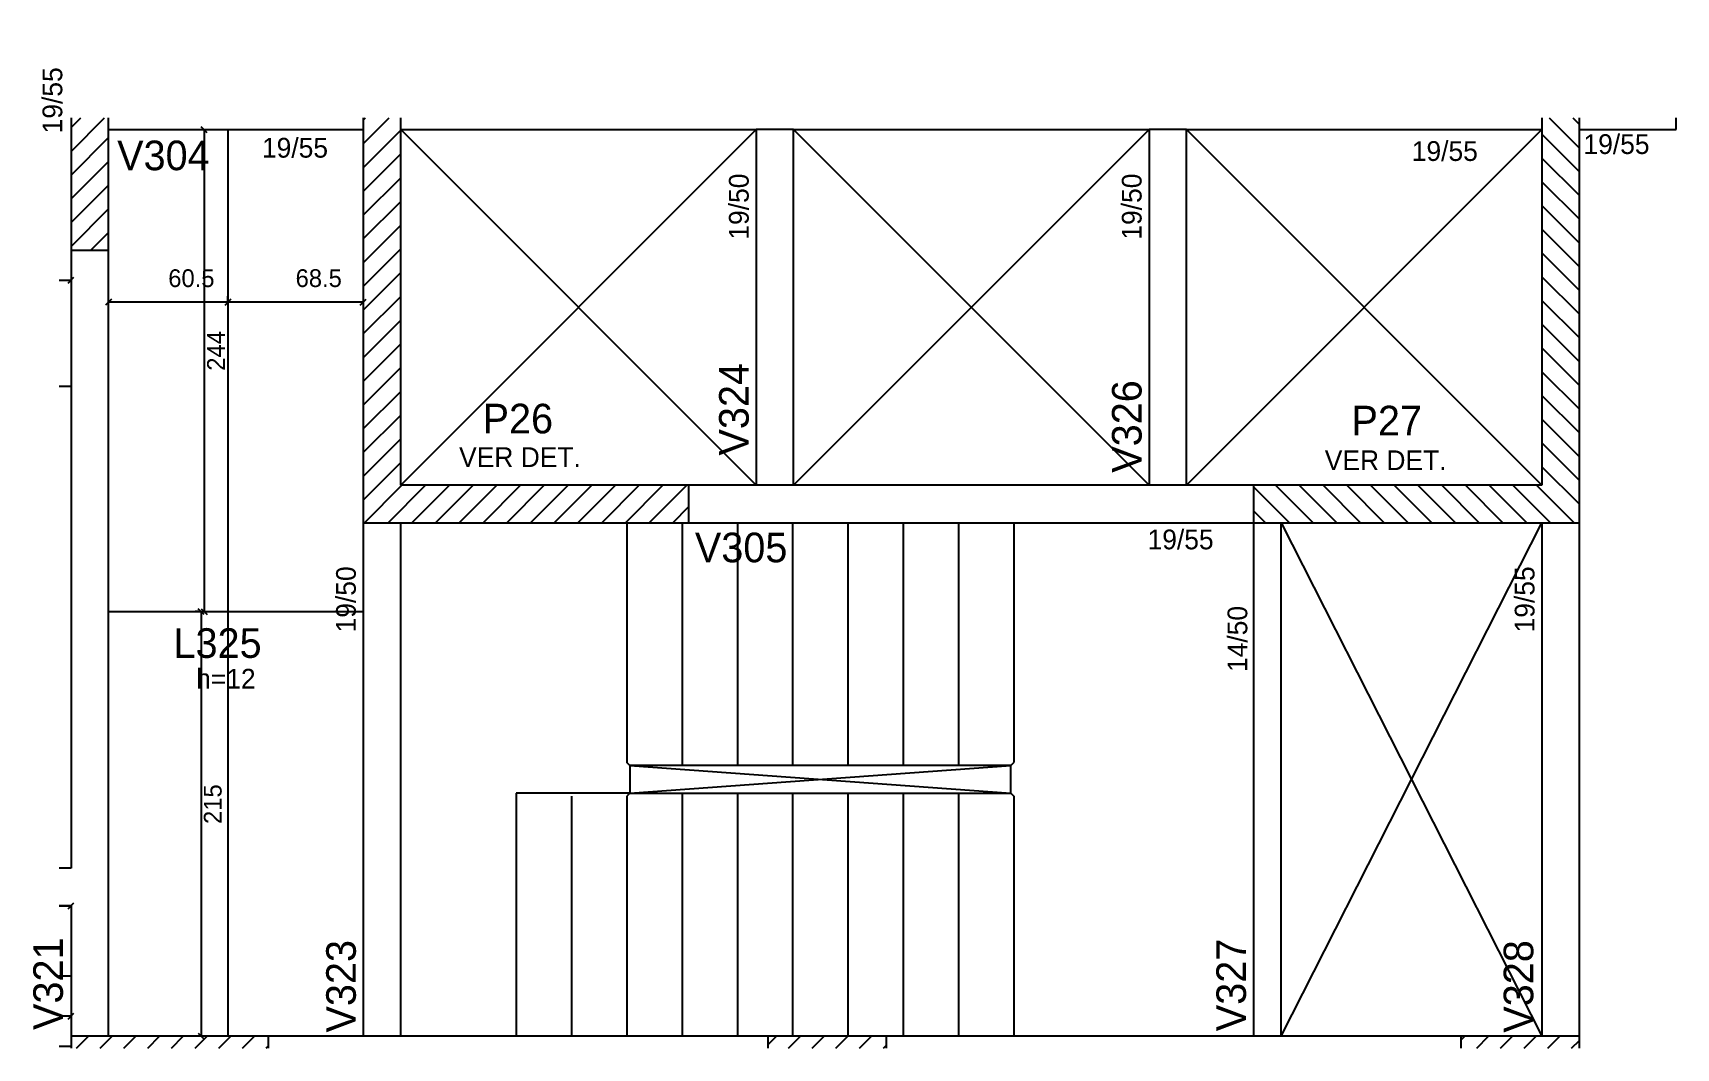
# Model space of a CAD drawing. Header units: metres. Extents: x 5314 to 6146, y 1577 to 2091.
import ezdxf

# ---------------------------------------------------------------- set-up
doc = ezdxf.new("R2010")
doc.units = ezdxf.units.M
for name, color, linetype in [('1', 7, 'Continuous'), ('3', 7, 'Continuous'), ('4', 7, 'Continuous'), ('7', 7, 'Continuous'), ('9', 7, 'Continuous'), ('Painéis', 7, 'Continuous')]:
    doc.layers.add(name, color=color, linetype=linetype)

msp = doc.modelspace()

# ---------------------------------------------------------------- hatches: boundary and pattern name
at = {"layer": '9'}
h = msp.add_hatch(color=7, dxfattribs=at)
h.dxf.hatch_style = 1
h.paths.add_polyline_path([(5333.07, 1890.94), (5333.07, 1890.94), (5333.07, 2090.94), (5333.07, 2090.94), (5333.07, 1890.94)])

# ---------------------------------------------------------------- linework, layer by layer
at = {"layer": '1', "color": 1, "lineweight": 25}
for p, q in [((5500.07, 1861.94), (5680.07, 2041.94)), ((5500.07, 2041.94), (5680.07, 1861.94)), ((5699.07, 1861.94), (5879.07, 2041.94)), ((5699.07, 2041.94), (5879.07, 1861.94)), ((5898.07, 1861.94), (6078.07, 2041.94)), ((5898.07, 2041.94), (6078.07, 1861.94)), ((5946.07, 1582.94), (6078.07, 1842.94)), ((5946.07, 1842.94), (6078.07, 1582.94))]:
    msp.add_line(p, q, dxfattribs=at)
at = {"layer": '3', "color": 3, "lineweight": 25}
for p, q in [((5333.07, 2030.93), (5350.04, 2047.9)), ((5333.07, 2042.95), (5338.02, 2047.9)), ((5481.07, 2034.68), (5494.29, 2047.9)), ((5481.07, 2046.7), (5482.26, 2047.9)), ((6081.78, 2047.9), (6097.07, 2032.61)), ((6093.8, 2047.9), (6097.07, 2044.63)), ((5481.07, 2022.66), (5500.07, 2041.66)), ((6078.07, 2039.59), (6097.07, 2020.59)), ((5333.07, 2018.91), (5352.07, 2037.91)), ((5333.07, 2006.89), (5352.07, 2025.89)), ((5481.07, 2010.64), (5500.07, 2029.64)), ((6078.07, 2027.57), (6097.07, 2008.57)), ((5481.07, 1998.62), (5500.07, 2017.62)), ((6078.07, 2015.55), (6097.07, 1996.55)), ((5333.07, 1994.87), (5352.07, 2013.87)), ((5333.07, 1982.85), (5352.07, 2001.85)), ((5481.07, 1986.6), (5500.07, 2005.6)), ((6078.07, 2003.53), (6097.07, 1984.53)), ((5343.18, 1980.94), (5352.07, 1989.83)), ((5481.07, 1974.58), (5500.07, 1993.58)), ((6078.07, 1991.51), (6097.07, 1972.51)), ((5481.07, 1962.56), (5500.07, 1981.56)), ((6078.07, 1979.49), (6097.07, 1960.49)), ((5481.07, 1950.54), (5500.07, 1969.54)), ((6078.07, 1967.47), (6097.07, 1948.47)), ((5481.07, 1938.51), (5500.07, 1957.51)), ((6078.07, 1955.45), (6097.07, 1936.45)), ((5481.07, 1926.49), (5500.07, 1945.49)), ((6078.07, 1943.42), (6097.07, 1924.42)), ((5481.07, 1914.47), (5500.07, 1933.47)), ((6078.07, 1931.4), (6097.07, 1912.4)), ((5481.07, 1902.45), (5500.07, 1921.45)), ((6078.07, 1919.38), (6097.07, 1900.38)), ((5481.07, 1890.43), (5500.07, 1909.43)), ((6078.07, 1907.36), (6097.07, 1888.36)), ((5481.07, 1878.41), (5500.07, 1897.41)), ((6078.07, 1895.34), (6097.07, 1876.34)), ((5481.07, 1866.39), (5500.07, 1885.39)), ((6078.07, 1883.32), (6097.07, 1864.32)), ((5481.07, 1854.37), (5500.07, 1873.37)), ((6078.07, 1871.3), (6097.07, 1852.3)), ((5481.66, 1842.94), (5500.66, 1861.94)), ((5493.68, 1842.94), (5512.68, 1861.94)), ((5505.7, 1842.94), (5524.7, 1861.94)), ((5517.72, 1842.94), (5536.72, 1861.94)), ((5529.74, 1842.94), (5548.74, 1861.94)), ((5541.76, 1842.94), (5560.76, 1861.94)), ((5553.78, 1842.94), (5572.78, 1861.94)), ((5565.8, 1842.94), (5584.8, 1861.94)), ((5577.82, 1842.94), (5596.82, 1861.94)), ((5589.84, 1842.94), (5608.84, 1861.94)), ((5601.87, 1842.94), (5620.87, 1861.94)), ((5613.89, 1842.94), (5632.89, 1861.94)), ((5625.91, 1842.94), (5644.91, 1861.94)), ((5932.07, 1861.03), (5950.16, 1842.94)), ((5943.18, 1861.94), (5962.18, 1842.94)), ((5955.2, 1861.94), (5974.2, 1842.94)), ((5967.22, 1861.94), (5986.22, 1842.94)), ((5979.24, 1861.94), (5998.24, 1842.94)), ((5991.26, 1861.94), (6010.26, 1842.94)), ((6003.28, 1861.94), (6022.28, 1842.94)), ((6015.3, 1861.94), (6034.3, 1842.94)), ((6027.32, 1861.94), (6046.32, 1842.94)), ((6039.34, 1861.94), (6058.34, 1842.94)), ((6051.37, 1861.94), (6070.37, 1842.94)), ((6063.39, 1861.94), (6082.39, 1842.94)), ((6075.41, 1861.94), (6094.41, 1842.94)), ((5637.93, 1842.94), (5646.07, 1851.08)), ((5932.07, 1849.01), (5938.14, 1842.94)), ((5335.83, 1576.9), (5341.87, 1582.94)), ((5347.85, 1576.9), (5353.89, 1582.94)), ((5359.87, 1576.9), (5365.91, 1582.94)), ((5371.89, 1576.9), (5377.93, 1582.94)), ((5383.91, 1576.9), (5389.95, 1582.94)), ((5395.93, 1576.9), (5401.97, 1582.94)), ((5407.95, 1576.9), (5413.99, 1582.94)), ((5419.97, 1576.9), (5426.01, 1582.94)), ((5686.07, 1578.54), (5690.47, 1582.94)), ((5696.45, 1576.9), (5702.49, 1582.94)), ((5708.47, 1576.9), (5714.51, 1582.94)), ((5720.49, 1576.9), (5726.53, 1582.94)), ((5732.51, 1576.9), (5738.55, 1582.94)), ((6037.07, 1580.93), (6039.07, 1582.94)), ((6045.05, 1576.9), (6051.09, 1582.94)), ((6057.08, 1576.9), (6063.11, 1582.94)), ((6069.1, 1576.9), (6075.14, 1582.94)), ((6081.12, 1576.9), (6087.16, 1582.94)), ((5327.1, 1577.94), (5333.07, 1577.94)), ((5431.99, 1576.9), (5433.07, 1577.97)), ((5744.53, 1576.9), (5746.07, 1578.43)), ((6093.14, 1576.9), (6097.07, 1580.83))]:
    msp.add_line(p, q, dxfattribs=at)
for points in [[(6146.07, 2041.94), (6146.07, 2047.9)], [(5352.07, 2041.94), (5481.07, 2041.94)], [(5500.07, 2041.94), (5680.07, 2041.94)], [(5680.07, 2041.94), (5680.07, 1861.94)], [(5699.07, 2041.94), (5680.07, 2041.94)], [(5699.07, 2041.94), (5879.07, 2041.94)], [(5699.07, 1861.94), (5699.07, 2041.94)], [(5879.07, 2041.94), (5879.07, 1861.94)], [(5898.07, 2041.94), (5879.07, 2041.94)], [(5898.07, 2041.94), (6078.07, 2041.94)], [(5898.07, 1861.94), (5898.07, 2041.94)], [(6097.07, 2041.94), (6146.07, 2041.94)], [(5333.07, 1980.94), (5333.07, 1667.94)], [(5352.07, 1658.44), (5352.07, 1980.94)], [(5680.07, 1861.94), (5646.07, 1861.94)], [(5699.07, 1861.94), (5680.07, 1861.94)], [(5879.07, 1861.94), (5699.07, 1861.94)], [(5898.07, 1861.94), (5879.07, 1861.94)], [(5932.07, 1861.94), (5898.07, 1861.94)], [(5481.07, 1842.94), (5481.07, 1582.94)], [(5500.07, 1582.94), (5500.07, 1842.94)], [(5646.07, 1842.94), (5888.57, 1842.94)], [(5888.57, 1842.94), (5932.07, 1842.94)], [(5932.07, 1842.94), (5932.07, 1582.94)], [(5946.07, 1582.94), (5946.07, 1842.94)], [(6078.07, 1842.94), (6078.07, 1582.94)], [(6097.07, 1582.94), (6097.07, 1842.94)], [(5333.07, 1667.94), (5327.1, 1667.94)], [(5352.07, 1582.94), (5352.07, 1658.44)], [(5327.1, 1648.94), (5333.07, 1648.94)], [(5333.07, 1648.94), (5333.07, 1582.94)], [(5481.07, 1582.94), (5433.07, 1582.94)], [(5500.07, 1582.94), (5481.07, 1582.94)], [(5686.07, 1582.94), (5500.07, 1582.94)], [(5932.07, 1582.94), (5746.07, 1582.94)], [(5946.07, 1582.94), (5932.07, 1582.94)], [(6037.07, 1582.94), (5946.07, 1582.94)]]:
    msp.add_lwpolyline(points, dxfattribs=at)
at = {"layer": '7', "color": 7, "lineweight": 25}
for points in [[(5333.07, 2047.9), (5333.07, 1980.94)], [(5352.07, 1980.94), (5352.07, 2047.9)], [(5481.07, 2047.9), (5481.07, 1842.94)], [(5500.07, 1861.94), (5500.07, 2047.9)], [(6078.07, 2047.9), (6078.07, 1861.94)], [(6097.07, 1842.94), (6097.07, 2047.9)], [(5333.07, 1980.94), (5352.07, 1980.94)], [(5646.07, 1861.94), (5500.07, 1861.94)], [(5646.07, 1842.94), (5646.07, 1861.94)], [(6078.07, 1861.94), (5932.07, 1861.94)], [(5932.07, 1861.94), (5932.07, 1842.94)], [(5481.07, 1842.94), (5646.07, 1842.94)], [(5932.07, 1842.94), (6097.07, 1842.94)], [(5433.07, 1582.94), (5333.07, 1582.94)], [(5333.07, 1582.94), (5333.07, 1576.9)], [(5433.07, 1576.9), (5433.07, 1582.94)], [(5746.07, 1582.94), (5686.07, 1582.94)], [(5686.07, 1582.94), (5686.07, 1576.9)], [(5746.07, 1576.9), (5746.07, 1582.94)], [(6097.07, 1582.94), (6037.07, 1582.94)], [(6037.07, 1582.94), (6037.07, 1576.9)], [(6097.07, 1576.9), (6097.07, 1582.94)]]:
    msp.add_lwpolyline(points, dxfattribs=at)
at = {"layer": '9', "color": 9, "lineweight": 25}
for p, q in [((5614.57, 1842.94), (5614.57, 1721.44)), ((5642.57, 1842.94), (5642.57, 1719.94)), ((5670.57, 1842.94), (5670.57, 1719.94)), ((5698.57, 1842.94), (5698.57, 1719.94)), ((5726.57, 1842.94), (5726.57, 1719.94)), ((5754.57, 1842.94), (5754.57, 1719.94)), ((5782.57, 1842.94), (5782.57, 1719.94)), ((5810.57, 1842.94), (5810.57, 1721.44)), ((5616.07, 1719.94), (5614.57, 1721.44)), ((5616.07, 1719.94), (5809.07, 1705.94)), ((5616.07, 1705.94), (5809.07, 1719.94)), ((5809.07, 1719.94), (5810.57, 1721.44)), ((5558.57, 1705.94), (5558.57, 1582.94)), ((5616.07, 1705.94), (5558.57, 1705.94)), ((5586.57, 1704.44), (5586.57, 1582.94)), ((5616.07, 1705.94), (5614.57, 1704.44)), ((5614.57, 1704.44), (5614.57, 1582.94)), ((5642.57, 1705.94), (5642.57, 1582.94)), ((5670.57, 1705.94), (5670.57, 1582.94)), ((5698.57, 1705.94), (5698.57, 1582.94)), ((5726.57, 1705.94), (5726.57, 1582.94)), ((5754.57, 1705.94), (5754.57, 1582.94)), ((5782.57, 1705.94), (5782.57, 1582.94)), ((5809.07, 1705.94), (5810.57, 1704.44)), ((5810.57, 1704.44), (5810.57, 1582.94))]:
    msp.add_line(p, q, dxfattribs=at)
for points in [[(5809.07, 1719.94), (5616.07, 1719.94)], [(5616.07, 1719.94), (5616.07, 1705.94)], [(5809.07, 1705.94), (5809.07, 1719.94)], [(5616.07, 1705.94), (5809.07, 1705.94)]]:
    msp.add_lwpolyline(points, dxfattribs=at)
at = {"layer": 'Painéis', "color": 0, "lineweight": 25}
for p, q in [((5402.05, 2040.39), (5399.05, 2043.39)), ((5331.57, 1964.19), (5334.57, 1967.19)), ((5353.57, 1956.14), (5350.57, 1953.14)), ((5414.07, 1956.14), (5411.07, 1953.14)), ((5411.07, 1953.14), (5414.07, 1956.14)), ((5479.57, 1953.14), (5482.57, 1956.14)), ((5400.44, 1796.39), (5397.44, 1799.39)), ((5399.05, 1799.39), (5402.05, 1796.39)), ((5331.57, 1647.44), (5334.57, 1650.44)), ((5331.57, 1591.6), (5334.57, 1594.6)), ((5397.44, 1584.39), (5400.44, 1581.39))]:
    msp.add_line(p, q, dxfattribs=at)
at = {"layer": 'Painéis', "color": 4, "lineweight": 25}
for p, q in [((5400.55, 2041.89), (5400.55, 1797.89)), ((5327.1, 1965.69), (5333.07, 1965.69)), ((5412.57, 1953.5), (5412.57, 1957.64)), ((5412.57, 1954.64), (5352.07, 1954.64)), ((5481.07, 1954.64), (5412.57, 1954.64)), ((5481.07, 1952.48), (5481.07, 1951.64)), ((5397.55, 1797.89), (5395.94, 1797.89)), ((5398.94, 1797.89), (5398.94, 1582.89)), ((5333.07, 1648.94), (5327.1, 1648.94)), ((5333.07, 1593.1), (5327.1, 1593.1))]:
    msp.add_line(p, q, dxfattribs=at)
at = {"layer": 'Painéis', "color": 200, "lineweight": 25}
for p, q in [((5412.57, 2041.89), (5412.57, 1582.89)), ((5332.98, 1911.94), (5327.1, 1911.94)), ((5352.07, 1797.89), (5481.07, 1797.89)), ((5327.1, 1613.44), (5333.07, 1613.44))]:
    msp.add_line(p, q, dxfattribs=at)

# ---------------------------------------------------------------- texts
at = {"layer": '3', "color": 3, "lineweight": 25}
for s, p in [('19/55', (5328.64, 2040.05)), ('19/50', (5676.32, 1986.24)), ('19/50', (5875.32, 1986.24)), ('19/50', (5477.32, 1787.37)), ('19/55', (6074.32, 1787.37)), ('14/50', (5928.86, 1767.32))]:
    msp.add_text(s, height=10, rotation=90, dxfattribs=at).set_placement(p)
for s, p in [('19/55', (6099.14, 2029.61)), ('19/55', (5429.78, 2027.77)), ('19/55', (6012.17, 2026.1)), ('VER DET.', (5529.63, 1871.11)), ('VER DET.', (5968.11, 1869.55)), ('19/55', (5878.34, 1829.45)), ('h=12', (5396.43, 1758.92))]:
    msp.add_text(s, height=10, dxfattribs=at).set_placement(p)
at = {"layer": '4', "color": 4, "lineweight": 25}
for s, p in [('V304', (5356.44, 2021.4)), ('P26', (5541.53, 1888.15)), ('P27', (5981.64, 1887.14)), ('V305', (5649.06, 1822.89)), ('L325', (5384.99, 1774.49))]:
    msp.add_text(s, height=15, dxfattribs=at).set_placement(p)
for s, p in [('V324', (5676.32, 1876.94)), ('V326', (5875.32, 1868.22)), ('V321', (5328.96, 1586.08)), ('V323', (5477.32, 1584.79)), ('V327', (5928.2, 1585.45)), ('V328', (6073.71, 1584.7))]:
    msp.add_text(s, height=15, rotation=90, dxfattribs=at).set_placement(p)
at = {"layer": 'Painéis', "color": 240, "lineweight": 25}
for s, p in [('60.5', (5382.32, 1962.24)), ('68.5', (5446.82, 1962.26))]:
    msp.add_text(s, height=9, dxfattribs=at).set_placement(p)
for s, p in [('244', (5410.99, 1919.89)), ('215', (5409.34, 1690.39))]:
    msp.add_text(s, height=9, rotation=90, dxfattribs=at).set_placement(p)

doc.saveas('drawing.dxf')
